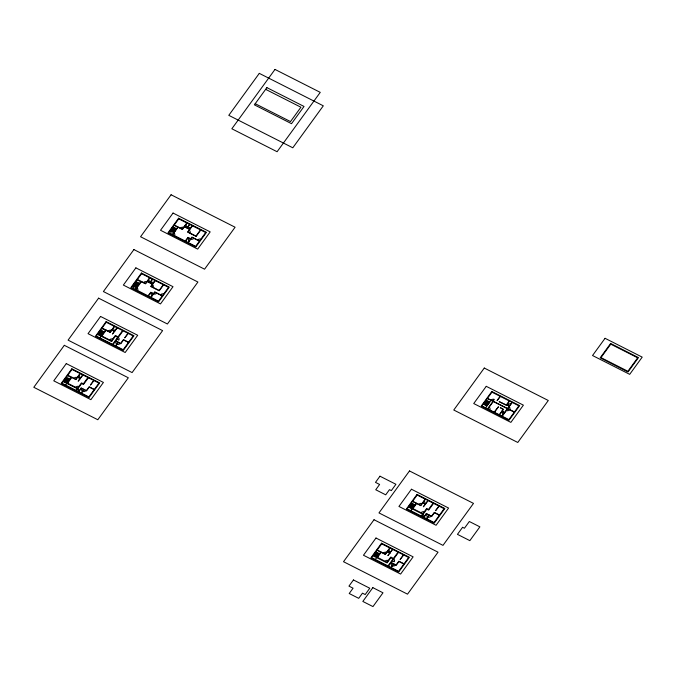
<?xml version="1.0" encoding="UTF-8"?>
<svg xmlns="http://www.w3.org/2000/svg" width="676" height="676" viewBox="0 0 676 676"><rect width="100%" height="100%" fill="white"/><g stroke="black" fill="none" stroke-linecap="round" stroke-linejoin="round"><path stroke-width="1.01" d="M172.405 229.62L172.659 228.978L172.101 229.468M171.011 231.251L172.253 229.544M171.924 231.716L174.721 227.871M172.38 234.521L177.763 227.119M65.023 382.455L68.099 378.222M99.304 335.296L102.38 331.063M134.617 286.709L137.701 282.475M172.617 234.64L177.999 227.237M65.614 385.075L71.157 377.453L67.507 375.602M99.896 337.915L105.439 330.294L101.789 328.435M135.217 289.336L140.76 281.706L137.101 279.856M67.304 383.613L71.926 377.259M101.586 336.454L106.208 330.099M135.673 289.565L141.521 281.512M186.804 222.962L182.317 229.13L174.264 225.049M187.032 223.08L182.393 229.468L174.112 225.269M80.038 373.515L75.864 379.253L67.811 375.172M114.32 326.356L110.146 332.093L102.093 328.012M149.633 277.768L145.467 283.506L137.414 279.425M80.267 373.634L75.94 379.591L71.766 377.478M114.548 326.474L110.222 332.431L106.047 330.319M149.869 277.887L145.543 283.844L141.369 281.731M187.007 227.778L189.508 224.339M187.244 227.896L189.745 224.457M80.089 378.552L78.154 381.205L82.979 375.011M80.241 378.332L82.742 374.893M114.362 331.392L112.436 334.045L117.261 327.852M114.523 331.172L117.024 327.733M149.844 282.585L152.345 279.146M150.072 282.703L152.582 279.264M192.221 225.708L187.582 232.096L196.099 236.414L200.738 230.026M192.457 225.826L187.97 232.003L196.023 236.085M155.058 280.515L150.723 286.472L159.24 290.79L163.575 284.841M111.405 340.856L115.3 335.499L118.021 336.876M155.286 280.633L151.12 286.379L159.164 290.46L163.339 284.723M76.042 390.365L81.475 382.886L83.342 383.833L87.931 377.521M115.757 335.727L111.557 341.507L97.471 334.375M76.498 390.593L81.627 383.545L83.494 384.492L88.387 377.749M185.3 241.07L187.962 237.411L190.666 238.789M185.528 241.188L188.038 237.749M112.588 344.354L122.609 330.564M78.534 391.624L81.196 387.965L86.376 390.593L89.147 386.782L94.336 389.41M148.129 295.877L150.79 292.218L153.503 293.595M78.762 391.742L81.272 388.303M113.044 344.583L123.066 330.792M148.365 295.995L150.866 292.556M188.004 242.447L191.916 237.065L199.581 240.952M188.241 242.566L191.992 237.394L199.42 241.163M81.238 393.001L83.9 389.342M115.52 345.842L118.182 342.183M150.841 297.254L154.753 291.871L162.409 295.758M81.475 393.119L83.976 389.672L86.452 390.931L89.224 387.111L94.175 389.63M115.757 345.96L118.258 342.512L120.734 343.771L123.505 339.952L128.457 342.462M151.069 297.372L154.829 292.209L162.257 295.97M195.863 236.296L200.51 229.908M93.744 380.47L90.381 385.083L93.972 380.588M128.017 333.302L124.663 337.924L128.254 333.42M374.867 556.678L377.664 552.833M410.332 507.887L413.129 504.042M485.131 404.992L487.928 401.147M375.324 559.491L380.706 552.089M410.788 510.701L416.171 503.299M485.588 407.797L490.987 400.378M377.462 557.413L381.163 552.317M412.926 508.622L416.627 503.527M493.074 401.138L494.308 399.44A2.231 1.901 -17.5 0 0 491.241 400.209M487.616 408.828L493.015 401.409M487.852 408.946L493.252 401.527M389.748 547.932L385.261 554.1L377.208 550.019M425.212 499.142L420.725 505.31L412.673 501.229M500.172 396.322L497.071 400.589L500.401 396.44M389.976 548.05L385.337 554.438L377.047 550.23M425.449 499.26L420.802 505.64L412.521 501.44M389.798 552.96L387.863 555.613L392.688 549.419M389.951 552.748L392.452 549.301M425.263 504.169L423.328 506.823L428.153 500.629M425.415 503.958L427.925 500.51M494.207 412.166L498.465 406.749L494.435 412.284M386.976 562.238L390.728 557.066L393.449 558.452M391.184 557.303L387.12 562.897L373.042 555.757M421.216 515.982L426.649 508.513L428.516 509.459L433.105 503.138M421.672 516.219L426.801 509.163L428.668 510.11L433.561 503.375M388.016 565.922L398.037 552.131M423.708 517.25L426.37 513.583L431.55 516.219L434.33 512.4L439.51 515.028M388.472 566.158L398.502 552.368M423.936 517.368L426.446 513.921M499.277 414.743L503.147 409.419L500.291 407.67L503.535 409.318L502.175 411.202M509.298 400.952L506.358 405L499.133 401.628L506.434 405.338L506.873 404.73M499.513 414.861L502.014 411.414L504.49 412.673M509.535 401.071L507.034 404.51L509.51 405.769M390.948 567.409L393.609 563.75M426.412 518.619L429.074 514.96M391.184 567.527L393.685 564.088L396.161 565.339L398.933 561.528L403.885 564.038M426.649 518.737L429.15 515.298L431.626 516.548L434.406 512.738L439.358 515.247M501.989 416.112L507.38 408.693M507.541 408.473L512.011 402.321M502.217 416.23L507.617 408.811M507.777 408.591L512.247 402.44M403.454 554.878L400.091 559.491L403.682 554.996M438.918 506.087L435.555 510.701L439.147 506.206M265.643 89.342L300.921 107.231L290.494 121.579L255.207 103.69M184.531 226.528L189.719 229.156M184.379 226.739L189.559 229.375M172.895 226.942L176.546 228.792M172.583 227.373L176.242 229.223M172.27 227.795L175.929 229.646M171.957 228.226L175.616 230.077M171.653 228.649L175.304 230.508M171.341 229.08L174.991 230.93M187.801 237.631L190.514 239M171.028 229.502L174.687 231.361M170.715 229.933L174.374 231.784M170.411 230.364L174.062 232.214M170.099 230.786L173.749 232.645M506.637 404.611L509.349 405.989M487.489 398.308L514.428 411.963M487.328 398.519L514.267 412.183M486.095 400.217L489.754 402.068M485.79 400.648L489.441 402.499M485.478 401.071L489.128 402.93M485.165 401.502L488.824 403.352M484.853 401.924L488.511 403.783M484.548 402.355L488.199 404.206M501.938 411.084L504.651 412.453M484.236 402.786L487.886 404.637M483.923 403.209L487.582 405.059M483.61 403.64L487.269 405.49M483.306 404.062L486.957 405.921M147.368 281.334L152.548 283.962M147.207 281.554L152.396 284.182M135.868 281.546L139.526 283.396M135.53 282.019L139.188 283.869M135.183 282.492L138.842 284.342M134.845 282.957L138.504 284.816M134.499 283.43L138.157 285.28M134.161 283.903L137.82 285.754M150.63 292.438L153.342 293.806M133.814 284.368L137.473 286.227M133.476 284.841L137.135 286.692M133.13 285.314L136.789 287.165M136.451 287.638L132.792 285.787A2.231 1.901 -17.5 0 1 133.383 288.407M112.047 329.922L114.759 331.291M111.886 330.133L114.599 331.51M128.617 342.25L123.429 339.622L120.658 343.433L115.706 340.924M115.452 336.149L117.717 337.299M100.555 330.133L104.205 331.984M100.209 330.606L103.867 332.457M116.94 339.225L118.765 340.155A2.231 1.901 -17.5 0 0 118.173 337.535M99.871 331.071L103.521 332.93M99.524 331.544L103.183 333.403M99.186 332.017L102.837 333.868M98.84 332.491L102.498 334.341M115.545 341.143L118.021 342.394M98.502 332.955L102.152 334.814M98.155 333.429L101.814 335.279M97.817 333.902L101.468 335.752M101.89 336.031L111.861 341.084M422.939 502.699L425.652 504.076M422.787 502.919L425.491 504.288M411.304 503.113L414.954 504.972M410.991 503.544L414.65 505.394M410.678 503.966L414.337 505.825M410.366 504.397L414.025 506.248M410.062 504.828L413.712 506.679M409.749 505.251L413.408 507.11M426.21 513.802L428.922 515.18M409.436 505.682L413.095 507.532M409.124 506.104L412.782 507.963M408.819 506.535L422.897 513.675M408.507 506.966L422.584 514.098M77.765 377.081L80.478 378.45M77.605 377.301L80.317 378.67M66.273 377.292L69.932 379.143M65.927 377.766L69.586 379.616M65.589 378.239L69.248 380.089M65.242 378.704L68.901 380.563M64.904 379.177L68.563 381.027M64.558 379.65L68.217 381.501M81.035 388.185L83.748 389.553M64.22 380.115L67.879 381.974M63.874 380.588L67.532 382.439M63.536 381.061L67.194 382.912M67.617 383.191L77.579 388.244M63.189 381.534L77.275 388.666M387.475 551.489L390.187 552.867M387.323 551.709L390.027 553.078M404.045 563.818L398.857 561.19L396.085 565.009L391.134 562.491M390.88 557.725L393.145 558.875M375.839 551.903L379.49 553.762M375.526 552.334L379.177 554.185M392.367 560.801L394.192 561.722A2.231 1.901 -17.5 0 0 393.601 559.103M375.214 552.765L378.873 554.616M374.901 553.188L378.56 555.038M374.597 553.619L378.247 555.469M374.284 554.041L377.935 555.9M390.981 562.711L393.457 563.97M373.972 554.472L377.63 556.323M373.659 554.895L377.318 556.754M373.346 555.326L387.433 562.466M185.63 225.024A1.986 1.69 -17.5 0 1 186.154 227.347M169.963 230.981A2.231 1.901 -17.5 0 1 170.555 233.6M189.28 240.698A2.231 1.901 -17.5 0 1 188.68 238.079M193.826 238.324A2.231 1.901 -17.5 0 1 190.767 239.093M188.097 228.327A1.986 1.69 -17.5 0 1 190.809 227.651M197.755 240.022A2.231 1.901 -17.5 0 1 200.814 239.253M180.492 228.209A2.231 1.901 -17.5 0 1 183.551 227.44M189.204 230.305A2.231 1.901 -17.5 0 1 189.795 232.924M173.85 232.95A2.231 1.901 -17.5 0 1 174.442 235.569M77.732 388.903A2.231 1.901 -17.5 0 1 78.332 391.522M82.514 391.252A2.231 1.901 -17.5 0 1 81.914 388.632M85.801 390.601A2.231 1.901 -17.5 0 1 82.742 391.37M78.864 375.577A1.986 1.69 -17.5 0 1 79.388 377.901M74.039 378.332A2.231 1.901 -17.5 0 1 77.098 377.563M75.754 387.323A2.231 1.901 -17.5 0 1 78.813 386.554M150.925 283.143A1.986 1.69 -17.5 0 1 153.646 282.458M148.458 279.83A1.986 1.69 -17.5 0 1 148.99 282.154M160.584 294.829A2.231 1.901 -17.5 0 1 163.643 294.06M156.655 293.13A2.231 1.901 -17.5 0 1 153.596 293.899M152.108 295.505A2.231 1.901 -17.5 0 1 151.517 292.885M136.907 287.866A2.231 1.901 -17.5 0 1 137.498 290.494M143.633 282.585A2.231 1.901 -17.5 0 1 146.692 281.816M152.345 284.68A2.231 1.901 -17.5 0 1 152.945 287.3M108.321 331.172A2.231 1.901 -17.5 0 1 111.379 330.403M109.58 339.927A2.231 1.901 -17.5 0 1 112.639 339.158M116.796 344.092A2.231 1.901 -17.5 0 1 116.196 341.473M120.083 343.442A2.231 1.901 -17.5 0 1 117.024 344.211M113.145 328.418A1.986 1.69 -17.5 0 1 113.669 330.741M489.086 407.256A2.231 1.901 -17.5 0 1 489.678 409.876M509.003 406.893A2.231 1.901 -17.5 0 1 509.603 409.521M507.676 404.839A2.231 1.901 -17.5 0 1 510.735 404.071M503.257 414.363A2.231 1.901 -17.5 0 1 502.665 411.743M509.442 409.732A2.231 1.901 -17.5 0 1 506.383 410.501M424.038 501.195A1.986 1.69 -17.5 0 1 424.57 503.527M418.9 504.38A2.231 1.901 -17.5 0 1 421.959 503.612M430.984 516.219A2.231 1.901 -17.5 0 1 427.925 516.988M427.688 516.87A2.231 1.901 -17.5 0 1 427.088 514.25M422.906 514.52A2.231 1.901 -17.5 0 1 423.506 517.14M421.072 512.754A2.231 1.901 -17.5 0 1 424.131 511.985M383.436 553.171A2.231 1.901 -17.5 0 1 386.495 552.402M392.224 565.66A2.231 1.901 -17.5 0 1 391.624 563.04M395.511 565.009A2.231 1.901 -17.5 0 1 392.452 565.778M388.573 549.985A1.986 1.69 -17.5 0 1 389.097 552.317M385.143 561.308A2.231 1.901 -17.5 0 1 388.201 560.539M171.079 194.764L140.566 236.744L204.575 269.192L235.087 227.22L171.079 194.764M259.297 73.363L228.784 115.334L292.801 147.791L323.305 105.819L259.297 73.363M64.313 345.318L33.8 387.297L97.809 419.745L128.322 377.774L64.313 345.318M98.595 298.158L68.082 340.138L132.09 372.586L162.603 330.615L98.595 298.158M133.907 249.571L103.394 291.55L167.411 323.998L197.916 282.027L133.907 249.571M274.988 69.425L231.843 128.778L277.101 151.728L320.255 92.367L274.988 69.425M173.048 213.05L160.525 230.271L197.671 249.106L210.185 231.885L173.048 213.05M66.282 363.603L53.759 380.825L90.897 399.66L103.42 382.439L66.282 363.603M100.563 316.444L88.041 333.665L125.178 352.5L137.701 335.279L100.563 316.444M135.876 267.857L123.362 285.078L160.499 303.913L173.014 286.692L135.876 267.857M266.893 87.618L254.379 104.839L291.517 123.674L304.031 106.453L266.893 87.618M178.599 218.23L167.961 232.865L195.82 246.985L206.459 232.35L178.599 218.23M178.751 218.88L168.73 232.671L195.668 246.334L205.69 232.544L178.751 218.88M71.833 368.783L61.195 383.419L89.055 397.539L99.693 382.903L71.833 368.783M106.115 321.624L95.477 336.259L123.328 350.379L133.975 335.744L106.115 321.624M141.436 273.036L130.798 287.672L158.649 301.792L169.287 287.156L141.436 273.036M71.986 369.434L61.964 383.224L88.902 396.888L98.924 383.098L71.986 369.434M106.267 322.275L96.246 336.065L123.184 349.729L133.206 335.938L106.267 322.275M141.58 273.687L131.558 287.477L158.497 301.141L168.527 287.351L141.58 273.687M379.98 476.208L375.493 482.377L379.608 484.464L375.746 489.77L385.709 494.824L389.469 489.661L391.336 490.607L395.925 484.286L379.98 476.208M374.022 519.734L343.509 561.705L407.518 594.162L438.031 552.182L374.022 519.734M409.487 470.944L378.974 512.915L442.991 545.363L473.496 503.392L409.487 470.944M484.278 368.04L453.773 410.019L517.782 442.467L548.295 400.496L484.278 368.04M375.991 538.02L363.468 555.241L400.615 574.068L413.129 556.847L375.991 538.02M411.456 489.23L398.933 506.451L436.079 525.277L448.594 508.056L411.456 489.23M486.247 386.326L473.732 403.547L510.87 422.382L523.393 405.161L486.247 386.326M353.438 579.949L348.951 586.117L353.066 588.205L349.205 593.511L358.711 598.336L362.471 593.173L365.192 594.55L369.78 588.238L353.438 579.949M381.543 543.191L370.904 557.827L398.764 571.947L409.402 557.311L381.543 543.191M417.007 494.401L406.369 509.036L434.229 523.156L444.867 508.521L417.007 494.401M491.807 391.505L481.168 406.141L509.02 420.261L519.667 405.625L491.807 391.505M381.695 543.85L371.673 557.632L398.612 571.296L408.634 557.506L381.695 543.85M417.16 495.06L407.138 508.842L434.077 522.506L444.098 508.715L417.16 495.06M491.959 392.156L481.937 405.946L508.876 419.61L518.898 405.82L491.959 392.156M372.848 587.647L362.826 601.437L372.966 606.583L382.988 592.793L372.848 587.647M462.578 527.305L457.449 534.353L469.854 540.639L479.875 526.849L469.338 521.509L464.437 528.243L462.578 527.305M605.062 338.304L592.539 355.525L629.686 374.352L642.2 357.131L605.062 338.304M610.614 343.476L600.187 357.832L628.038 371.952L638.474 357.604L610.614 343.476M610.766 344.152L600.972 357.629L627.886 371.285L637.688 357.798L610.766 344.152"/></g></svg>
